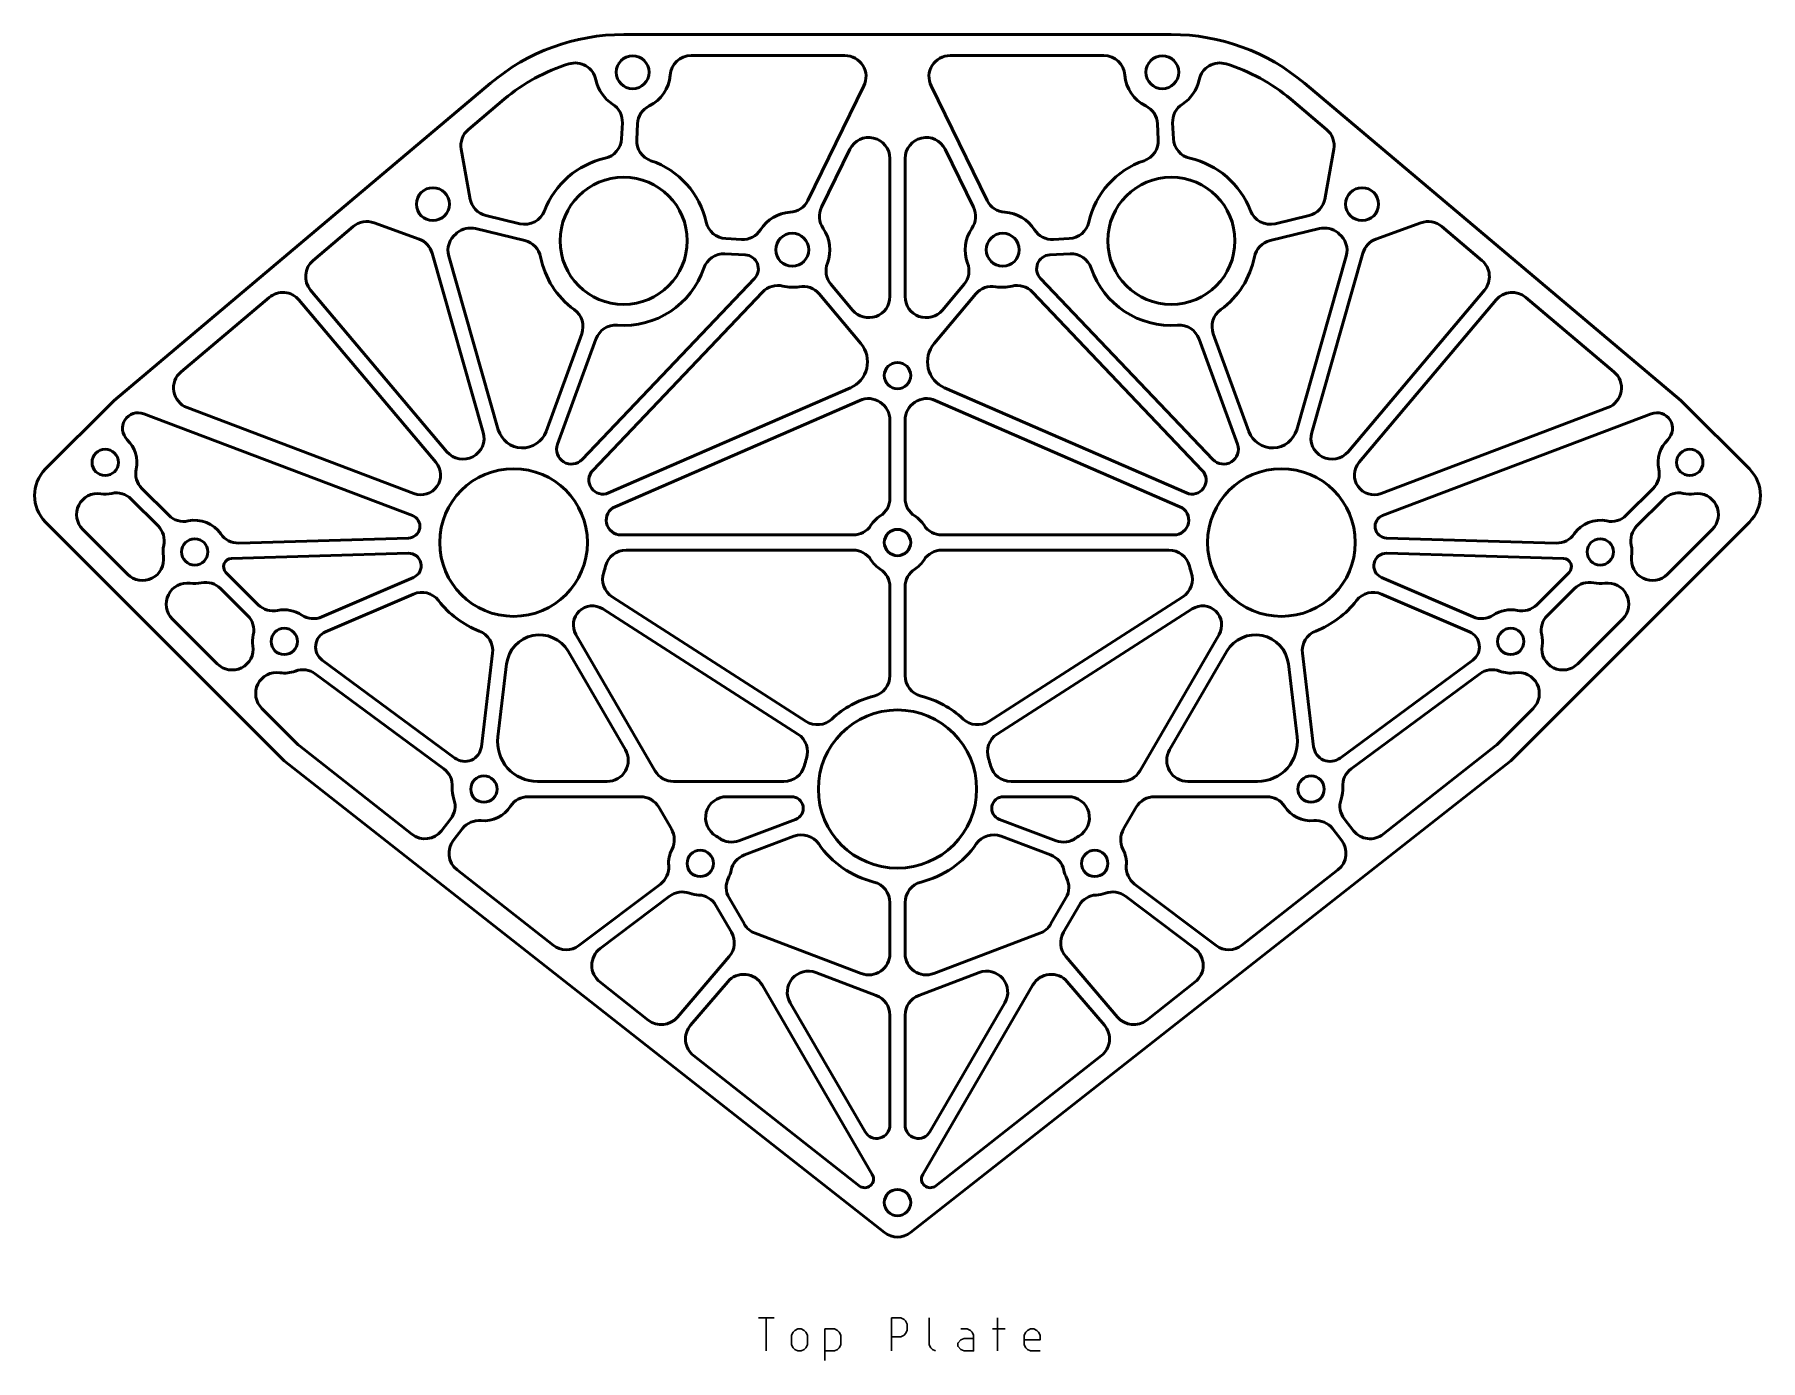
# Model space of a CAD drawing. Extents: x 79 to 339, y 43 to 242.
import ezdxf

# ---------------------------------------------------------------- set-up
doc = ezdxf.new("R2010")
doc.units = 0

msp = doc.modelspace()

# ---------------------------------------------------------------- linework, layer by layer
at = {"color": 7, "lineweight": 50}
for p, q in [((168.146347, 242.475174), (250.541107, 242.475174)), ((178.296295, 239.300171), (201.434586, 239.300171)), ((240.391159, 239.300171), (217.252853, 239.300171)), ((148.127045, 235.160217), (91.471397, 187.377075)), ((204.287186, 234.731171), (195.863556, 217.493652)), ((214.400253, 234.731171), (222.823898, 217.493652)), ((270.560394, 235.160217), (327.216064, 187.377075)), ((144.779358, 228.18335), (150.174011, 232.73317)), ((273.908081, 228.18335), (268.513428, 232.73317)), ((167.944656, 229.161224), (167.818008, 226.778824)), ((170.100784, 226.657471), (170.227432, 229.039856)), ((248.58667, 226.657471), (248.460022, 229.039856)), ((250.742798, 229.161224), (250.869446, 226.778824)), ((144.999298, 217.940552), (143.700958, 225.197098)), ((197.917419, 216.48996), (202.173126, 225.198502)), ((208.200729, 223.804489), (208.200729, 203.033417)), ((210.486725, 223.804489), (210.486725, 203.033417)), ((220.77002, 216.48996), (216.514328, 225.198502)), ((273.688141, 217.940552), (274.986511, 225.197098)), ((121.41552, 208.478378), (127.457703, 213.574341)), ((137.348358, 211.69043), (130.583069, 214.13353)), ((145.842026, 213.261292), (153.269104, 211.472916)), ((152.532379, 214.001648), (147.411423, 215.234741)), ((272.845428, 213.261292), (265.418335, 211.472916)), ((266.15506, 214.001648), (271.276031, 215.234741)), ((281.339111, 211.69043), (288.10437, 214.13353)), ((297.271942, 208.478378), (291.229736, 213.574341)), ((185.883881, 211.625366), (183.50148, 211.752014)), ((232.803574, 211.625366), (235.185974, 211.752014)), ((139.323242, 209.574799), (147.016968, 182.592834)), ((149.279053, 182.996277), (141.82785, 209.127686)), ((183.380127, 209.469238), (186.419373, 209.307678)), ((235.307312, 209.469238), (232.268066, 209.307678)), ((269.408386, 182.996277), (276.859589, 209.127686)), ((279.364197, 209.574799), (271.670471, 182.592834)), ((187.829041, 205.763214), (161.896393, 178.513092)), ((230.858414, 205.763214), (256.791077, 178.513092)), ((101.538368, 191.714081), (114.813942, 202.910645)), ((141.548965, 179.681824), (121.035431, 204.004364)), ((163.490692, 176.872345), (189.031555, 203.710785)), ((197.571152, 203.436066), (203.830414, 195.948914)), ((202.589813, 200.997009), (199.324997, 204.902283)), ((221.116302, 203.436066), (214.85704, 195.948914)), ((216.097626, 200.997009), (219.362442, 204.902283)), ((255.196762, 176.872345), (229.655884, 203.710785)), ((277.138489, 179.681824), (297.652008, 204.004364)), ((317.149078, 191.714081), (303.873505, 202.910645)), ((119.287956, 202.530548), (139.900146, 178.091034)), ((299.399475, 202.530548), (278.787292, 178.091034)), ((161.82338, 197.426971), (156.46431, 182.737335)), ((256.864075, 197.426971), (262.223145, 182.737335)), ((158.194366, 180.809509), (163.970917, 196.643494)), ((260.493073, 180.809509), (254.716522, 196.643494)), ((91.118774, 187.053162), (81.150696, 177.085068)), ((202.258987, 189.301392), (165.866577, 173.474396)), ((166.85585, 171.411804), (203.654709, 187.415558)), ((251.831604, 171.411804), (215.032745, 187.415558)), ((216.428467, 189.301392), (252.820877, 173.474396)), ((327.568665, 187.053162), (337.536743, 177.085068)), ((95.928535, 185.396988), (136.345093, 170.08812)), ((136.575699, 173.395905), (102.460686, 186.317886)), ((208.200729, 184.435287), (208.200729, 172.675171)), ((210.486725, 184.435287), (210.486725, 172.675171)), ((282.111755, 173.395905), (316.226746, 186.317886)), ((322.758911, 185.396988), (282.342346, 170.08812)), ((99.70005, 170.120239), (95.648666, 174.171616)), ((318.987396, 170.120239), (323.038788, 174.171616)), ((94.032219, 172.555176), (98.083603, 168.503784)), ((324.655212, 172.555176), (320.603851, 168.503784)), ((81.150696, 169.092636), (117.071716, 133.171616)), ((337.536743, 169.092636), (301.615723, 133.171616)), ((93.498543, 161.234924), (86.763351, 167.970108)), ((135.775146, 166.693146), (110.225052, 165.940994)), ((167.740814, 167.157928), (202.683487, 167.157928)), ((216.003967, 167.157928), (250.94664, 167.157928)), ((282.912292, 166.693146), (308.462402, 165.940994)), ((325.188904, 161.234924), (331.924103, 167.970108)), ((109.13678, 163.621979), (135.725769, 164.404694)), ((202.683487, 164.871918), (168.500549, 164.871918)), ((250.186905, 164.871918), (216.003967, 164.871918)), ((309.550659, 163.621979), (282.96167, 164.404694)), ((113.170441, 156.649841), (108.301613, 161.518677)), ((305.517029, 156.649841), (310.385834, 161.518677)), ((107.502609, 159.084778), (111.553993, 155.033401)), ((136.532135, 160.769745), (122.734779, 154.819244)), ((208.200729, 159.354675), (208.200729, 145.990128)), ((210.486725, 159.354675), (210.486725, 145.990128)), ((282.155304, 160.769745), (295.952667, 154.819244)), ((311.184845, 159.084778), (307.133453, 155.033401)), ((123.270813, 152.560883), (136.496094, 158.264664)), ((165.004089, 156.032593), (194.352417, 137.178391)), ((195.588013, 139.101715), (166.433823, 157.831177)), ((223.099442, 139.101715), (252.253632, 157.831177)), ((253.683365, 156.032593), (224.335022, 137.178391)), ((295.416626, 152.560883), (282.191345, 158.264664)), ((106.968925, 147.764526), (100.233734, 154.499725)), ((311.718506, 147.764526), (318.453705, 154.499725)), ((172.897705, 131.628128), (160.957779, 152.16185)), ((245.789734, 131.628128), (257.729675, 152.16185)), ((142.734955, 133.567459), (122.782448, 148.328949)), ((148.423508, 149.352539), (146.730881, 135.2901)), ((159.773911, 149.650146), (168.397263, 134.820099)), ((258.913544, 149.650146), (250.290192, 134.820099)), ((270.263947, 149.352539), (271.956573, 135.2901)), ((275.952484, 133.567459), (295.904999, 148.328949)), ((121.746117, 146.252045), (141.079712, 131.948456)), ((149.210266, 136.759644), (150.532349, 147.743561)), ((269.477173, 136.759644), (268.15509, 147.743561)), ((296.941345, 146.252045), (277.607727, 131.948456)), ((119.07592, 135.657532), (113.704117, 141.029343)), ((299.611511, 135.657532), (304.983337, 141.029343)), ((136.276642, 122.10965), (119.301971, 135.456909)), ((282.410828, 122.10965), (299.385468, 135.456909)), ((117.071716, 133.171616), (207.381226, 62.160782)), ((301.615723, 133.171616), (211.306213, 62.160782)), ((165.652557, 130.049118), (155.16153, 130.049118)), ((192.25972, 130.049118), (175.64241, 130.049118)), ((226.427734, 130.049118), (243.045029, 130.049118)), ((253.034897, 130.049118), (263.52594, 130.049118)), ((153.773956, 127.763107), (170.674194, 127.763107)), ((183.641174, 127.763107), (193.398697, 127.763107)), ((235.046265, 127.763107), (225.288757, 127.763107)), ((264.913483, 127.763107), (248.013245, 127.763107)), ((173.418915, 126.184097), (175.327118, 122.902466)), ((245.268539, 126.184097), (243.360336, 122.902466)), ((142.09848, 124.377045), (140.734985, 122.643005)), ((142.531982, 121.229996), (143.895477, 122.96405)), ((185.490372, 121.139343), (194.019806, 124.354111)), ((233.197083, 121.139343), (224.667648, 124.354111)), ((276.155457, 121.229996), (274.791962, 122.96405)), ((276.588989, 124.377045), (277.952454, 122.643005)), ((186.298019, 118.99649), (193.761795, 121.809601)), ((232.389435, 118.99649), (224.925659, 121.809601)), ((157.532761, 105.395859), (143.065338, 116.771667)), ((173.660416, 114.617828), (161.409637, 105.358765)), ((245.027039, 114.617828), (257.277832, 105.358765)), ((261.154694, 105.395859), (275.622101, 116.771667)), ((175.041168, 112.790924), (164.603836, 104.902451)), ((186.300522, 108.578568), (183.999161, 112.536346)), ((208.200729, 111.822113), (208.200729, 104.121521)), ((210.486725, 111.822113), (210.486725, 104.121521)), ((232.386917, 108.578568), (234.688278, 112.536346)), ((243.646271, 112.790924), (254.083618, 104.902451)), ((182.02298, 111.387238), (184.364807, 107.359863)), ((236.664474, 111.387238), (234.322647, 107.359863)), ((187.920593, 107.205429), (203.901077, 101.152374)), ((230.766861, 107.205429), (214.786362, 101.152374)), ((184.032928, 103.700165), (176.224609, 94.570847)), ((197.059662, 101.294983), (206.15036, 97.851624)), ((221.627792, 101.294983), (212.537079, 97.851624)), ((234.654526, 103.700165), (242.462845, 94.570847)), ((171.849274, 94.138702), (164.555725, 99.873657)), ((183.808487, 99.914597), (178.196564, 93.353241)), ((188.966034, 99.446884), (205.555099, 70.91777)), ((229.72142, 99.446884), (213.132339, 70.91777)), ((234.878967, 99.914597), (240.490891, 93.353241)), ((246.838165, 94.138702), (254.131729, 99.873657)), ((204.471771, 77.328506), (193.190308, 96.729843)), ((214.215683, 77.328506), (225.497147, 96.729843)), ((208.200729, 94.882492), (208.200729, 78.333862)), ((210.486725, 94.882492), (210.486725, 78.333862)), ((203.572632, 69.194473), (178.646896, 88.793701)), ((215.114822, 69.194473), (240.040558, 88.793701))]:
    msp.add_line(p, q, dxfattribs=at)
at = {"color": 7, "lineweight": 30}
for points in [[(188.417145, 49.336502), (190.798096, 49.336502)], [(189.60762, 49.336502), (189.60762, 44.336502)], [(198.417145, 47.669834), (198.417145, 42.907932)], [(198.417145, 47.669834), (199.845718, 47.669834), (200.321899, 47.43174), (200.559998, 47.193645), (200.798096, 46.717453), (200.798096, 45.288883), (200.559998, 44.812691), (200.321899, 44.574596), (199.845718, 44.336502), (198.417145, 44.336502)], [(208.417145, 49.336502), (208.417145, 44.336502)], [(208.417145, 49.336502), (209.845718, 49.336502), (210.321899, 49.098408), (210.559998, 48.860313), (210.798096, 48.384121), (210.798096, 47.43174), (210.559998, 46.955551), (210.321899, 46.717453), (209.845718, 46.479359), (208.417145, 46.479359)], [(214.131439, 49.336502), (214.131439, 45.288883), (214.369522, 44.812691), (214.60762, 44.574596), (215.083817, 44.336502)], [(218.893341, 47.669834), (219.845718, 47.669834), (220.321899, 47.43174), (220.559998, 47.193645), (220.798096, 46.717453), (220.798096, 44.336502), (219.369522, 44.336502), (218.893341, 44.574596), (218.417145, 45.050789), (218.417145, 45.526978), (218.893341, 46.00317), (219.369522, 46.241264), (220.798096, 46.241264)], [(223.655243, 47.669834), (225.559998, 47.669834)], [(224.369522, 49.336502), (224.369522, 44.336502)], [(228.417145, 46.00317), (230.798096, 46.00317), (230.798096, 46.717453), (230.559998, 47.193645), (230.321899, 47.43174), (229.845718, 47.669834), (229.369522, 47.669834), (228.893341, 47.43174), (228.655243, 47.193645), (228.417145, 46.717453), (228.417145, 45.288883), (228.655243, 44.812691), (228.893341, 44.574596), (229.369522, 44.336502), (230.798096, 44.336502)]]:
    msp.add_lwpolyline(points, dxfattribs=at)
msp.add_lwpolyline([(194.369522, 47.669834), (193.893341, 47.43174), (193.655243, 47.193645), (193.417145, 46.717453), (193.417145, 45.288883), (193.655243, 44.812691), (193.893341, 44.574596), (194.369522, 44.336502), (194.845718, 44.336502), (195.321899, 44.574596), (195.559998, 44.812691), (195.798096, 45.288883), (195.798096, 46.717453), (195.559998, 47.193645), (195.321899, 47.43174), (194.845718, 47.669834)], close=True, dxfattribs=at)
at = {"color": 7, "lineweight": 50}
for centre, radius in [((169.494705, 236.787872), 2.4765), ((249.192749, 236.787872), 2.4765), ((168.146347, 211.423676), 9.5631), ((250.541107, 211.423676), 9.5631), ((139.436157, 216.94519), 2.4765), ((279.251282, 216.94519), 2.4765), ((193.510529, 210.075317), 2.4765), ((225.17691, 210.075317), 2.4765), ((209.343719, 191.136108), 1.9812), ((90.130943, 178.072891), 1.9812), ((328.556519, 178.072891), 1.9812), ((151.580322, 166.014923), 11.1125), ((267.107117, 166.014923), 11.1125), ((103.601334, 164.602509), 1.9812), ((209.343719, 166.014923), 1.9812), ((315.086121, 164.602509), 1.9812), ((117.071716, 151.132126), 1.9812), ((301.615723, 151.132126), 1.9812), ((209.343719, 128.906113), 11.90625), ((147.113724, 128.906113), 1.9812), ((271.57373, 128.906113), 1.9812), ((179.663132, 117.719406), 1.9812), ((239.024307, 117.719406), 1.9812), ((209.343719, 66.676117), 1.9812)]:
    msp.add_circle(centre, radius, dxfattribs=at)
for centre, radius, start, end in [((168.146347, 211.423676), 31.0515, 90.000003, 130.144146), ((250.541107, 211.423676), 31.0515, 49.855859, 90.000003), ((178.296295, 236.125183), 3.175, 90.000003, 175.694226), ((201.434586, 236.125183), 3.175, 333.956122, 90.000003), ((217.252853, 236.125183), 3.175, 90.000003, 206.043875), ((240.391159, 236.125183), 3.175, 4.305769, 90.000003), ((168.146347, 211.423676), 27.8765, 107.188474, 130.144146), ((160.846649, 235.021957), 3.175, 11.540992, 107.188474), ((169.494705, 236.787872), 5.6515, 296.245607, 355.694231), ((249.192749, 236.787872), 5.6515, 184.305774, 243.754388), ((257.84079, 235.021957), 3.175, 72.811524, 168.459007), ((250.541107, 211.423676), 27.8765, 49.855859, 72.811524), ((169.494705, 236.787872), 5.6515, 191.540993, 237.668443), ((249.192749, 236.787872), 5.6515, 302.331559, 348.459008), ((164.774139, 229.329758), 3.175, 356.957025, 57.668441), ((173.397949, 228.871323), 3.175, 116.245612, 176.957019), ((245.28949, 228.871323), 3.175, 3.042975, 63.754393), ((253.913315, 229.329758), 3.175, 122.331557, 183.042981), ((146.826324, 225.756302), 3.175, 130.144146, 190.144137), ((164.647491, 226.947357), 3.175, 282.701568, 356.957025), ((173.271301, 226.488922), 3.175, 176.957019, 251.212483), ((205.025726, 223.804489), 3.175, 0, 153.956125), ((213.661728, 223.804489), 3.175, 26.043878, 179.999995), ((245.416138, 226.488922), 3.175, 288.787519, 3.042975), ((254.039963, 226.947357), 3.175, 183.042981, 257.298434), ((271.861115, 225.756302), 3.175, 349.855859, 49.855859), ((168.146347, 211.423676), 12.7381, 102.701566, 159.146481), ((168.146347, 211.423676), 12.7381, 12.701567, 71.212481), ((250.541107, 211.423676), 12.7381, 108.787517, 167.298435), ((250.541107, 211.423676), 12.7381, 20.853519, 77.298432), ((139.436157, 216.94519), 5.6515, 8.97076, 10.144141), ((148.154694, 218.321503), 3.175, 188.970765, 256.461415), ((153.27565, 217.088425), 3.175, 256.461415, 339.146481), ((193.510529, 210.075317), 5.6515, 93.244704, 147.668444), ((193.010941, 218.887665), 3.175, 273.244699, 333.956122), ((200.770035, 215.095947), 3.175, 153.956125, 214.667535), ((217.917419, 215.095947), 3.175, 325.33246, 26.043878), ((225.676498, 218.887665), 3.175, 206.043875, 266.755296), ((225.17691, 210.075317), 5.6515, 32.331558, 86.755301), ((265.411804, 217.088425), 3.175, 200.853519, 283.538587), ((270.532776, 218.321503), 3.175, 283.538587, 351.02924), ((279.251282, 216.94519), 5.6515, 169.855863, 171.029235), ((129.504669, 211.147278), 3.175, 70.144144, 130.144146), ((145.098755, 210.174515), 3.175, 76.461413, 129.907206), ((183.670029, 214.922546), 3.175, 192.701565, 266.957025), ((186.052429, 214.795898), 3.175, 266.957025, 327.668442), ((193.510529, 210.075317), 5.6515, 339.184232, 34.66754), ((225.17691, 210.075317), 5.6515, 145.332465, 200.815761), ((232.635025, 214.795898), 3.175, 212.331556, 273.042977), ((235.017426, 214.922546), 3.175, 273.042977, 347.298433), ((273.588684, 210.174515), 3.175, 50.092799, 103.538585), ((289.1828, 211.147278), 3.175, 49.855859, 109.855861), ((136.269943, 208.704178), 3.175, 15.915131, 70.144144), ((144.881165, 209.998322), 3.175, 128.089556, 195.915128), ((139.436157, 216.94519), 5.6515, 308.089555, 309.907201), ((152.525848, 208.386139), 3.175, 11.004312, 76.461413), ((266.161621, 208.386139), 3.175, 103.538585, 168.995682), ((279.251282, 216.94519), 5.6515, 230.092794, 231.910444), ((273.806305, 209.998322), 3.175, 344.084869, 51.910445), ((282.417511, 208.704178), 3.175, 109.855861, 164.084872), ((123.462479, 206.051331), 3.175, 130.144146, 220.144145), ((168.146347, 211.423676), 12.7381, 191.004318, 234.212491), ((183.211578, 206.298706), 3.175, 86.957023, 161.212477), ((186.307907, 207.210785), 2.099843, 316.419063, 86.957023), ((201.76091, 206.93869), 3.175, 159.184239, 219.895649), ((216.926544, 206.93869), 3.175, 320.104349, 20.815768), ((232.379547, 207.210785), 2.099843, 93.042975, 223.580932), ((235.475861, 206.298706), 3.175, 18.787518, 93.042975), ((250.541107, 211.423676), 12.7381, 305.787515, 348.995688), ((295.224976, 206.051331), 3.175, 319.855857, 49.855859), ((168.146347, 211.423676), 12.7381, 265.701568, 341.212482), ((250.541107, 211.423676), 12.7381, 198.787523, 274.298434), ((116.860909, 200.483582), 3.175, 40.144143, 130.144146), ((191.331543, 201.522003), 3.175, 75.707647, 136.419068), ((193.510529, 210.075317), 5.6515, 255.707649, 280.60707), ((195.135254, 201.399643), 3.175, 39.895651, 100.607068), ((205.025726, 203.033417), 3.175, 219.895649, 0), ((213.661728, 203.033417), 3.175, 179.999995, 320.104349), ((223.5522, 201.399643), 3.175, 79.39293, 140.104351), ((225.17691, 210.075317), 5.6515, 259.392932, 284.292353), ((227.355911, 201.522003), 3.175, 43.580937, 104.292351), ((301.826538, 200.483582), 3.175, 49.855859, 139.855855), ((158.840668, 198.515106), 3.175, 339.957025, 54.212485), ((259.846771, 198.515106), 3.175, 125.787509, 200.04298), ((166.953629, 195.555344), 3.175, 85.701566, 159.95702), ((251.73381, 195.555344), 3.175, 20.042975, 94.298432), ((200.557816, 193.213028), 4.26555, 293.504133, 39.895651), ((218.129623, 193.213028), 4.26555, 140.104351, 246.495869), ((103.585327, 189.287018), 3.175, 130.144146, 249.254459), ((315.102112, 189.287018), 3.175, 290.745543, 49.855859), ((95.11499, 183.056946), 5.6515, 130.144146, 135), ((204.950821, 184.435287), 3.249907, 0, 113.504131), ((213.736633, 184.435287), 3.249907, 66.495867, 179.999995), ((323.572449, 183.056946), 5.6515, 45.000001, 49.855859), ((95.091637, 183.187515), 2.362656, 69.254457, 225.875288), ((323.595825, 183.187515), 2.362656, 314.124717, 110.745541), ((143.970551, 181.724167), 3.167847, 220.144145, 15.915131), ((152.913696, 184.032669), 3.77952, 195.915128, 339.957025), ((265.773743, 184.032669), 3.77952, 200.04298, 344.084869), ((274.716888, 181.724167), 3.167847, 164.084872, 319.855857), ((90.130943, 178.072891), 4.7625, 347.956354, 45.875283), ((160.284607, 180.046951), 2.224987, 159.95702, 316.419063), ((258.402832, 180.046951), 2.224987, 223.580932, 20.042975), ((328.556519, 178.072891), 4.7625, 134.124712, 192.04364), ((85.146896, 173.088852), 5.6515, 135, 225), ((97.89373, 176.416687), 3.175, 167.95636, 225), ((137.628387, 176.175049), 2.971845, 249.254459, 40.144143), ((165.02298, 175.414154), 2.11525, 136.419068, 293.504133), ((253.664474, 175.414154), 2.11525, 246.495869, 43.580937), ((281.059082, 176.175049), 2.971845, 139.855855, 290.745543), ((320.793701, 176.416687), 3.175, 314.999999, 12.043646), ((333.540527, 173.088852), 5.6515, 314.999999, 45.000001), ((89.008415, 170.215179), 3.175, 81.869899, 225), ((90.130943, 178.072891), 4.7625, 261.8699, 282.04365), ((91.787155, 170.310104), 3.175, 45.000001, 102.043648), ((167.740814, 169.376923), 2.218994, 113.504131, 269.999997), ((205.025726, 172.675171), 3.175, 302.956354, 0), ((213.661728, 172.675171), 3.175, 179.999995, 237.043645), ((250.94664, 169.376923), 2.218994, 269.999997, 66.495867), ((326.900299, 170.310104), 3.175, 77.95635, 135), ((328.556519, 178.072891), 4.7625, 257.956352, 278.130101), ((329.679016, 170.215179), 3.175, 314.999999, 98.1301), ((101.945114, 172.365295), 3.175, 225, 282.04365), ((103.601334, 164.602509), 4.7625, 34.642549, 102.043648), ((135.723511, 168.447144), 1.754754, 271.686194, 69.254457), ((209.343719, 166.014923), 4.7625, 122.956355, 147.043646), ((209.343719, 166.014923), 4.7625, 32.956356, 57.043646), ((282.963928, 168.447144), 1.754754, 110.745541, 268.313808), ((315.086121, 164.602509), 4.7625, 77.95635, 145.357449), ((316.74234, 172.365295), 3.175, 257.956352, 314.999999), ((95.838539, 166.258728), 3.175, 347.956354, 45.000001), ((110.131622, 169.114624), 3.175, 214.642551, 271.686194), ((202.683487, 170.332916), 3.175, 269.999997, 327.043644), ((216.003967, 170.332916), 3.175, 212.956354, 269.999997), ((308.555817, 169.114624), 3.175, 268.313808, 325.357451), ((322.848907, 166.258728), 3.175, 135, 192.04364), ((95.743607, 163.47998), 3.175, 225, 8.130103), ((103.601334, 164.602509), 4.7625, 167.95636, 188.130106), ((109.17305, 162.390106), 1.232394, 91.686192, 225), ((135.781525, 162.510147), 1.895369, 293.329458, 91.686192), ((168.500549, 161.69693), 3.175, 90.000003, 165.683819), ((202.683487, 161.69693), 3.175, 32.956356, 90.000003), ((216.003967, 161.69693), 3.175, 90.000003, 147.043646), ((250.186905, 161.69693), 3.175, 14.316185, 90.000003), ((282.905914, 162.510147), 1.895369, 88.313806, 246.670537), ((309.514404, 162.390106), 1.232394, 314.999999, 88.313806), ((315.086121, 164.602509), 4.7625, 351.869897, 12.043646), ((322.943848, 163.47998), 3.175, 171.869894, 314.999999), ((168.149918, 160.502426), 3.175, 161.598369, 237.282182), ((151.580322, 166.014923), 14.2875, 341.598369, 345.683815), ((209.343719, 166.014923), 4.7625, 212.956354, 237.043645), ((205.025726, 159.354675), 3.175, 0, 57.043646), ((213.661728, 159.354675), 3.175, 122.956355, 179.999995), ((209.343719, 166.014923), 4.7625, 302.956354, 327.043644), ((250.537537, 160.502426), 3.175, 302.717816, 18.401631), ((267.107117, 166.014923), 14.2875, 194.316181, 198.401631), ((102.478798, 156.744781), 3.175, 81.869899, 225), ((103.601334, 164.602509), 4.7625, 261.8699, 282.04365), ((105.257545, 156.839722), 3.175, 45.000001, 102.043648), ((137.753464, 155.349243), 3.175, 37.645646, 113.329463), ((280.93399, 155.349243), 3.175, 66.670542, 142.354352), ((313.429901, 156.839722), 3.175, 77.95635, 135), ((315.086121, 164.602509), 4.7625, 257.956352, 278.130101), ((316.208649, 156.744781), 3.175, 314.999999, 98.1301), ((115.415504, 158.894913), 3.175, 225, 282.04365), ((117.071716, 151.132126), 4.7625, 56.285817, 102.043648), ((151.580322, 166.014923), 14.2875, 217.645648, 248.820428), ((163.447449, 153.609528), 2.879976, 57.282184, 210.177082), ((255.23999, 153.609528), 2.879976, 329.822913, 122.717818), ((267.107117, 166.014923), 14.2875, 291.179574, 322.354354), ((301.615723, 151.132126), 4.7625, 77.95635, 123.714178), ((303.271942, 158.894913), 3.175, 257.956352, 314.999999), ((109.308929, 152.78833), 3.175, 347.956354, 45.000001), ((121.477425, 157.73468), 3.175, 236.285822, 293.329458), ((297.210022, 157.73468), 3.175, 246.670537, 303.714183), ((309.37854, 152.78833), 3.175, 135, 192.04364), ((117.071716, 151.132126), 4.7625, 167.95636, 188.130106), ((124.243973, 150.304443), 2.457356, 113.329463, 233.504815), ((145.271271, 149.731964), 3.175, 353.136611, 68.820426), ((155.472473, 147.148941), 4.975781, 30.177087, 173.136607), ((263.214966, 147.148941), 4.975781, 6.863389, 149.822918), ((273.416199, 149.731964), 3.175, 111.179572, 186.863393), ((294.443481, 150.304443), 2.457356, 306.495184, 66.670542), ((301.615723, 151.132126), 4.7625, 351.869897, 12.043646), ((109.213989, 150.009583), 3.175, 225, 8.130103), ((309.47345, 150.009583), 3.175, 171.869894, 314.999999), ((115.949181, 143.274399), 3.175, 81.869899, 225), ((117.071716, 151.132126), 4.7625, 261.8699, 290.548458), ((119.857773, 143.699646), 3.175, 53.504816, 110.548456), ((205.025726, 145.990128), 3.175, 284.184497, 0), ((213.661728, 145.990128), 3.175, 179.999995, 255.815505), ((298.829681, 143.699646), 3.175, 69.451542, 126.495185), ((301.615723, 151.132126), 4.7625, 249.451544, 278.130101), ((302.738281, 143.274399), 3.175, 314.999999, 98.1301), ((209.343719, 128.906113), 14.44625, 104.184495, 133.097697), ((209.343719, 128.906113), 14.44625, 46.902308, 75.815503), ((197.304108, 141.772964), 3.175, 237.282182, 313.097692), ((221.383347, 141.772964), 3.175, 226.902303, 302.717816), ((120.871971, 137.453583), 2.54, 225, 231.821856), ((144.231934, 135.590881), 2.516975, 233.504815, 353.136611), ((155.16153, 136.04332), 5.994213, 173.136607, 269.999997), ((192.636322, 134.507141), 3.175, 341.466681, 57.282184), ((226.051117, 134.507141), 3.175, 122.717818, 198.533317), ((263.52594, 136.04332), 5.994213, 269.999997, 6.863389), ((274.455505, 135.590881), 2.516975, 186.863393, 306.495184), ((297.815491, 137.453583), 2.54, 308.178149, 314.999999), ((165.652557, 133.224121), 3.175, 269.999997, 30.177087), ((192.25972, 133.224121), 3.175, 269.999997, 345.815504), ((209.343719, 128.906113), 14.44625, 161.466683, 165.815505), ((209.343719, 128.906113), 14.44625, 14.184496, 18.533319), ((226.427734, 133.224121), 3.175, 194.184495, 269.999997), ((253.034897, 133.224121), 3.175, 149.822918, 269.999997), ((139.19136, 129.396057), 3.175, 356.461167, 53.504816), ((175.64241, 133.224121), 3.175, 210.177082, 269.999997), ((243.045029, 133.224121), 3.175, 269.999997, 329.822913), ((279.496094, 129.396057), 3.175, 126.495185, 183.538839), ((139.602631, 126.339539), 3.175, 321.821852, 18.865498), ((147.113724, 128.906113), 4.7625, 176.461161, 198.865497), ((153.773956, 124.58812), 3.175, 90.000003, 147.043646), ((170.674194, 124.58812), 3.175, 30.177087, 90.000003), ((183.641174, 124.58812), 3.175, 90.000003, 239.922542), ((193.398697, 126.002029), 1.761085, 290.65158, 90.000003), ((225.288757, 126.002029), 1.761085, 90.000003, 249.348415), ((235.046265, 124.58812), 3.175, 300.07746, 90.000003), ((248.013245, 124.58812), 3.175, 90.000003, 149.822918), ((264.913483, 124.58812), 3.175, 32.956353, 90.000003), ((279.084839, 126.339539), 3.175, 161.134503, 218.178143), ((271.57373, 128.906113), 4.7625, 341.134502, 3.538833), ((147.113724, 128.906113), 4.7625, 264.778209, 327.043647), ((271.57373, 128.906113), 4.7625, 212.956354, 275.221793), ((138.239136, 124.605499), 3.175, 231.821856, 321.821852), ((146.391327, 121.001556), 3.175, 84.778207, 141.821857), ((172.582397, 121.306473), 3.175, 333.133442, 30.177087), ((246.105042, 121.306473), 3.175, 149.822918, 206.866558), ((272.296143, 121.001556), 3.175, 38.178148, 95.221791), ((280.448303, 124.605499), 3.175, 218.178143, 308.178149), ((145.027832, 119.267502), 3.175, 141.821857, 231.821856), ((179.663132, 117.719406), 4.7625, 153.133442, 184.108204), ((179.663132, 117.719406), 4.7625, 53.625144, 59.92254), ((184.37059, 124.110321), 3.175, 233.625149, 290.65158), ((194.881561, 118.838623), 3.175, 34.842786, 110.651585), ((209.343719, 128.906113), 14.44625, 214.842784, 255.815505), ((209.343719, 128.906113), 14.44625, 284.184497, 325.157214), ((223.805878, 118.838623), 3.175, 69.34842, 145.157216), ((234.316849, 124.110321), 3.175, 249.348415, 306.374856), ((239.024307, 117.719406), 4.7625, 120.077458, 126.374851), ((239.024307, 117.719406), 4.7625, 355.891803, 26.866558), ((273.659607, 119.267502), 3.175, 308.178149, 38.178148), ((171.746033, 117.150772), 3.175, 307.08176, 4.108197), ((187.417786, 116.025497), 3.175, 110.651585, 167.678016), ((231.269653, 116.025497), 3.175, 12.32198, 69.34842), ((246.941422, 117.150772), 3.175, 175.891796, 232.918238), ((186.743881, 114.132339), 3.175, 153.133442, 210.177082), ((179.663132, 117.719406), 4.7625, 333.133442, 347.67802), ((205.025726, 111.822113), 3.175, 0, 75.815503), ((213.661728, 111.822113), 3.175, 104.184495, 179.999995), ((239.024307, 117.719406), 4.7625, 192.321984, 206.866558), ((231.943573, 114.132339), 3.175, 329.822913, 26.866558), ((176.955551, 110.25798), 3.175, 70.055317, 127.081762), ((179.663132, 117.719406), 4.7625, 250.055319, 267.220732), ((179.278259, 109.791245), 3.175, 30.177087, 87.220737), ((239.40918, 109.791245), 3.175, 92.779268, 149.822918), ((239.024307, 117.719406), 4.7625, 272.779263, 289.944683), ((241.731888, 110.25798), 3.175, 52.91824, 109.944681), ((181.620087, 105.76387), 3.175, 319.459573, 30.177087), ((189.045242, 110.174561), 3.175, 210.177082, 249.254459), ((229.642212, 110.174561), 3.175, 290.745543, 329.822913), ((237.067352, 105.76387), 3.175, 149.822918, 220.540433), ((159.495255, 107.891708), 3.175, 231.821856, 307.08176), ((166.518219, 102.369507), 3.175, 127.081762, 231.821856), ((205.025726, 104.121521), 3.175, 249.254459, 0), ((213.661728, 104.121521), 3.175, 179.999995, 290.745543), ((252.169235, 102.369507), 3.175, 308.178149, 52.91824), ((259.1922, 107.891708), 3.175, 232.918238, 308.178149), ((195.935013, 98.325836), 3.175, 69.254457, 210.177082), ((222.752426, 98.325836), 3.175, 329.822913, 110.745541), ((186.221313, 97.850891), 3.175, 30.177087, 139.459567), ((232.466125, 97.850891), 3.175, 40.540427, 149.822918), ((205.025726, 94.882492), 3.175, 0, 69.254457), ((213.661728, 94.882492), 3.175, 110.745541, 179.999995), ((173.811768, 96.634552), 3.175, 231.821856, 319.459573), ((244.875671, 96.634552), 3.175, 220.540433, 308.178149), ((180.60939, 91.289551), 3.175, 139.459567, 231.821856), ((238.078064, 91.289551), 3.175, 308.178149, 40.540427), ((206.200729, 78.333862), 2, 210.177082, 0), ((212.486725, 78.333862), 2, 179.999995, 329.822913), ((204.399155, 70.245605), 1.337171, 231.821856, 30.177087), ((214.2883, 70.245605), 1.337171, 149.822918, 308.178149), ((209.343719, 64.656631), 3.175, 231.821856, 308.178149)]:
    msp.add_arc(centre, radius, start, end, dxfattribs=at)

doc.saveas('drawing.dxf')
